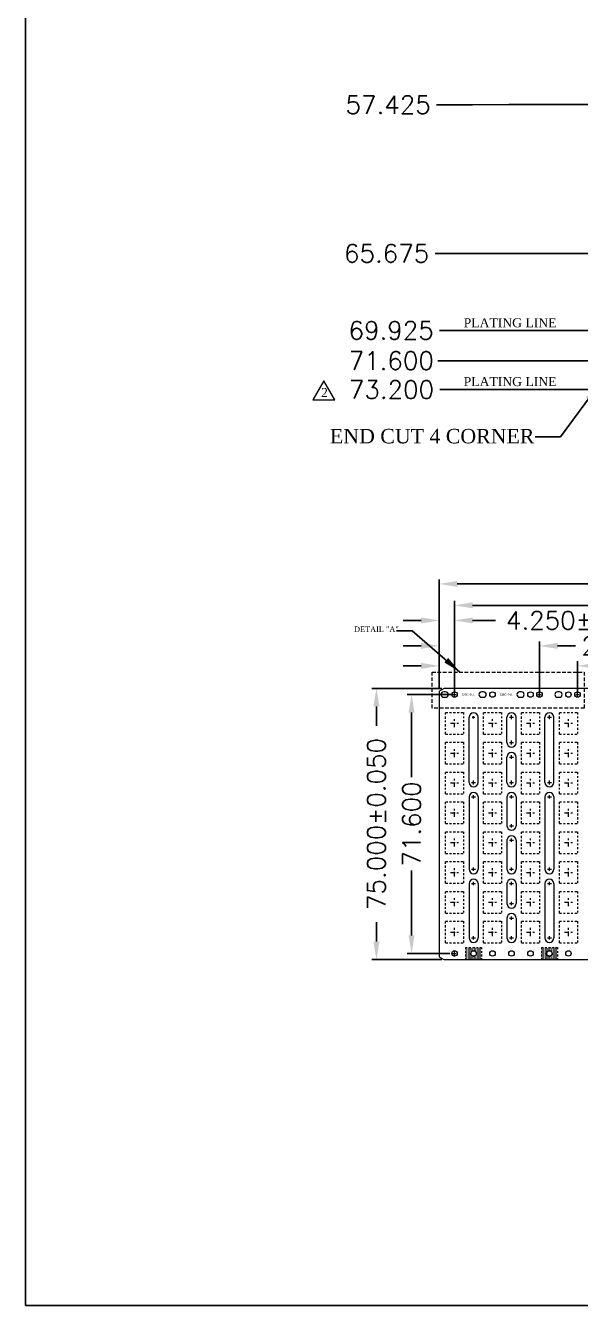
# Model space of a CAD drawing. Header units: inches. Extents: x -1651 to 1053, y -382 to 593.
# Drawn here: x -1650.7 to -1620, y 455.4 to 526.2 of the extents above; entities that cross this region are included whole.
import ezdxf

# ---------------------------------------------------------------- set-up
doc = ezdxf.new("R2010")
doc.units = ezdxf.units.IN
doc.header["$LTSCALE"] = 0.1
doc.header["$MEASUREMENT"] = 0
for name, pattern in [('ACANSTGL', [0.11811, 0.07874, -0.03937]), ('CENTER', [2, 1.25, -0.25, 0.25, -0.25]), ('DASHED2', [0.375, 0.25, -0.125]), ('HIDDEN', [0.375, 0.25, -0.125])]:
    doc.linetypes.add(name, pattern=pattern)
for name, color, linetype in [('1', 7, 'Continuous'), ('3D', 4, 'Continuous'), ('LINE', 7, 'Continuous')]:
    doc.layers.add(name, color=color, linetype=linetype)
doc.layers.add('1D', color=4, linetype='Continuous', lineweight=9)
doc.layers.add('P-L', color=7, linetype='HIDDEN', lineweight=13)
doc.styles.add('ROMANS2', font='romantic.ttf')
doc.styles.add('TEXT-1', font='simplex.shx')
doc.dimstyles.new('DM-1-1', dxfattribs={"dimtxt": 1, "dimasz": 1, "dimexe": 0.25, "dimexo": 0.1, "dimgap": 0.2, "dimtad": 0, "dimdec": 3, "dimzin": 0, "dimdsep": 46, "dimtxsty": 'TEXT-1', "dimcen": 0.09, "dimclrd": 256, "dimclre": 256, "dimclrt": 256, "dimadec": 0, "dimazin": 0, "dimtfac": 1, "dimtdec": 3, "dimtofl": 0, "dimtmove": 0, "dimatfit": 0, "dimfxl": 1, "dimtolj": 1, "dimtzin": 0, "dimarcsym": 0})
doc.dimstyles.new('複本 DM-1-5', dxfattribs={"dimtxt": 1, "dimasz": 1, "dimexe": 0.25, "dimexo": 0.1, "dimgap": 0.2, "dimtad": 0, "dimdec": 3, "dimlfac": 5, "dimzin": 0, "dimdsep": 46, "dimtxsty": 'TEXT-1', "dimcen": 0.09, "dimclrd": 256, "dimclre": 256, "dimclrt": 256, "dimadec": 0, "dimazin": 0, "dimtfac": 1, "dimtdec": 3, "dimtofl": 0, "dimtmove": 0, "dimatfit": 0, "dimfxl": 1, "dimtolj": 1, "dimtzin": 0, "dimarcsym": 0})

# ---------------------------------------------------------------- blocks, each defined once
blk = doc.blocks.new('*D73')
at = {"layer": '1D', "lineweight": -2, "transparency": 16777216}
blk.add_line((-1615.99, 507.632), (-1627.848, 507.632), dxfattribs=at)
at = {"layer": 'Defpoints', "color": 0, "transparency": 16777216}
for p in [(-1615.334, 579.232), (-1627.848, 507.632), (-1615.89, 507.632)]:
    blk.add_point(p, dxfattribs=at)
at = {"layer": '1D', "transparency": 16777216, "insert": (-1630.429, 507.632), "char_height": 1, "attachment_point": 5, "style": 'TEXT-1'}
blk.add_mtext('\\A1;71.600', dxfattribs=at)
blk = doc.blocks.new('*D54')
at = {"layer": '1D', "lineweight": -2, "transparency": 16777216}
for p, q in [((-1625.928, 521.79), (-1627.928, 521.79)), ((-1623.928, 521.807), (-1625.928, 521.79)), ((-1616.547, 521.807), (-1623.928, 521.807))]:
    blk.add_line(p, q, dxfattribs=at)
at = {"layer": 'Defpoints', "color": 0, "transparency": 16777216}
for p in [(-1615.334, 579.232), (-1627.928, 521.79), (-1616.447, 521.807)]:
    blk.add_point(p, dxfattribs=at)
at = {"layer": '1D', "transparency": 16777216, "insert": (-1630.604, 521.79), "char_height": 1, "attachment_point": 5, "style": 'TEXT-1'}
blk.add_mtext('\\A1;57.425', dxfattribs=at)
blk = doc.blocks.new('*D55')
at = {"layer": '1D', "lineweight": -2, "transparency": 16777216}
for p, q in [((-1626.011, 513.566), (-1628.011, 513.566)), ((-1624.011, 513.557), (-1626.011, 513.566)), ((-1616.547, 513.557), (-1624.011, 513.557))]:
    blk.add_line(p, q, dxfattribs=at)
at = {"layer": 'Defpoints', "color": 0, "transparency": 16777216}
for p in [(-1615.334, 579.232), (-1628.011, 513.566), (-1616.447, 513.557)]:
    blk.add_point(p, dxfattribs=at)
at = {"layer": '1D', "transparency": 16777216, "insert": (-1630.687, 513.566), "char_height": 1, "attachment_point": 5, "style": 'TEXT-1'}
blk.add_mtext('\\A1;65.675', dxfattribs=at)
blk = doc.blocks.new('*D58')
at = {"layer": '1D', "lineweight": -2, "transparency": 16777216}
for p, q in [((-1627.625, 489.507), (-1631.504, 489.507)), ((-1631.254, 488.507), (-1631.254, 487.445)), ((-1631.254, 475.507), (-1631.254, 476.569)), ((-1627.625, 474.507), (-1631.504, 474.507))]:
    blk.add_line(p, q, dxfattribs=at)
at = {"layer": '1D', "transparency": 16777216}
for points in [[(-1631.42, 488.507), (-1631.087, 488.507), (-1631.254, 489.507)], [(-1631.42, 475.507), (-1631.087, 475.507), (-1631.254, 474.507)]]:
    blk.add_solid(points, dxfattribs=at)
at = {"layer": 'Defpoints', "color": 0, "transparency": 16777216}
for p in [(-1627.525, 489.507), (-1631.254, 474.507), (-1627.525, 474.507)]:
    blk.add_point(p, dxfattribs=at)
at = {"layer": '1D', "transparency": 16777216, "insert": (-1631.254, 482.007), "char_height": 1, "attachment_point": 5, "rotation": 90, "style": 'TEXT-1'}
blk.add_mtext('\\A1;75.000%%p0.050', dxfattribs=at)
blk = doc.blocks.new('*D59')
at = {"layer": '1D', "lineweight": -2, "transparency": 16777216}
for p, q in [((-1627.028, 489.167), (-1629.558, 489.167)), ((-1629.308, 488.167), (-1629.308, 484.588)), ((-1629.308, 475.847), (-1629.308, 479.426)), ((-1627.195, 474.847), (-1629.558, 474.847))]:
    blk.add_line(p, q, dxfattribs=at)
at = {"layer": '1D', "transparency": 16777216}
for points in [[(-1629.475, 488.167), (-1629.142, 488.167), (-1629.308, 489.167)], [(-1629.475, 475.847), (-1629.142, 475.847), (-1629.308, 474.847)]]:
    blk.add_solid(points, dxfattribs=at)
at = {"layer": 'Defpoints', "color": 0, "transparency": 16777216}
for p in [(-1626.928, 489.167), (-1629.308, 474.847), (-1627.095, 474.847)]:
    blk.add_point(p, dxfattribs=at)
at = {"layer": '1D', "transparency": 16777216, "insert": (-1629.308, 482.007), "char_height": 1, "attachment_point": 5, "rotation": 90, "style": 'TEXT-1'}
blk.add_mtext('\\A1;71.600', dxfattribs=at)
blk = doc.blocks.new('*D60')
at = {"layer": '1D', "lineweight": -2, "transparency": 16777216}
for p, q in [((-1627.778, 489.461), (-1627.778, 495.534)), ((-1577.778, 489.461), (-1577.778, 495.534)), ((-1626.778, 495.284), (-1610.337, 495.284)), ((-1578.778, 495.284), (-1598.699, 495.284))]:
    blk.add_line(p, q, dxfattribs=at)
at = {"layer": '1D', "transparency": 16777216}
for points in [[(-1626.778, 495.451), (-1626.778, 495.118), (-1627.778, 495.284)], [(-1578.778, 495.451), (-1578.778, 495.118), (-1577.778, 495.284)]]:
    blk.add_solid(points, dxfattribs=at)
at = {"layer": 'Defpoints', "color": 0, "transparency": 16777216}
for p in [(-1577.778, 495.284), (-1627.778, 489.361), (-1577.778, 489.361)]:
    blk.add_point(p, dxfattribs=at)
at = {"layer": '1D', "transparency": 16777216, "insert": (-1604.518, 495.284), "char_height": 1, "attachment_point": 5, "style": 'TEXT-1'}
blk.add_mtext('\\A1;250.000%%p0.100', dxfattribs=at)
blk = doc.blocks.new('*D61')
at = {"layer": '1D', "lineweight": -2, "transparency": 16777216}
for p, q in [((-1626.928, 489.267), (-1626.928, 494.351)), ((-1625.928, 494.101), (-1610.231, 494.101)), ((-1579.628, 494.101), (-1598.593, 494.101)), ((-1578.628, 489.267), (-1578.628, 494.351))]:
    blk.add_line(p, q, dxfattribs=at)
at = {"layer": '1D', "transparency": 16777216}
for points in [[(-1625.928, 494.268), (-1625.928, 493.934), (-1626.928, 494.101)], [(-1579.628, 494.268), (-1579.628, 493.934), (-1578.628, 494.101)]]:
    blk.add_solid(points, dxfattribs=at)
at = {"layer": 'Defpoints', "color": 0, "transparency": 16777216}
for p in [(-1578.628, 494.101), (-1626.928, 489.167), (-1578.628, 489.167)]:
    blk.add_point(p, dxfattribs=at)
at = {"layer": '1D', "transparency": 16777216, "insert": (-1604.412, 494.101), "char_height": 1, "attachment_point": 5, "style": 'TEXT-1'}
blk.add_mtext('\\A1;241.500%%p0.050', dxfattribs=at)
blk = doc.blocks.new('*D63')
at = {"layer": '1D', "lineweight": -2, "transparency": 16777216}
for p, q in [((-1627.778, 489.461), (-1627.778, 493.516)), ((-1626.928, 489.267), (-1626.928, 493.516)), ((-1628.778, 493.266), (-1629.778, 493.266)), ((-1625.928, 493.266), (-1624.668, 493.266))]:
    blk.add_line(p, q, dxfattribs=at)
at = {"layer": '1D', "transparency": 16777216}
for points in [[(-1628.778, 493.432), (-1628.778, 493.099), (-1627.778, 493.266)], [(-1625.928, 493.432), (-1625.928, 493.099), (-1626.928, 493.266)]]:
    blk.add_solid(points, dxfattribs=at)
at = {"layer": 'Defpoints', "color": 0, "transparency": 16777216}
for p in [(-1627.778, 493.266), (-1627.778, 489.361), (-1626.928, 489.167)]:
    blk.add_point(p, dxfattribs=at)
at = {"layer": '1D', "transparency": 16777216, "insert": (-1620.183, 493.266), "char_height": 1, "attachment_point": 5, "style": 'TEXT-1'}
blk.add_mtext('\\A1;4.250%%p0.05', dxfattribs=at)
blk = doc.blocks.new('*D117')
at = {"layer": '1D', "lineweight": -2, "transparency": 16777216}
blk.add_line((-1612.409, 509.307), (-1627.762, 509.307), dxfattribs=at)
at = {"layer": 'Defpoints', "color": 0, "transparency": 16777216}
for p in [(-1615.334, 579.232), (-1627.762, 509.307), (-1612.309, 509.307)]:
    blk.add_point(p, dxfattribs=at)
at = {"layer": '1D', "transparency": 16777216, "insert": (-1630.438, 509.307), "char_height": 1, "attachment_point": 5, "style": 'TEXT-1'}
blk.add_mtext('\\A1;69.925', dxfattribs=at)
blk = doc.blocks.new('*D149')
at = {"layer": '1D', "lineweight": -2, "transparency": 16777216}
blk.add_line((-1612.409, 506.032), (-1627.744, 506.032), dxfattribs=at)
at = {"layer": 'Defpoints', "color": 0, "transparency": 16777216}
for p in [(-1615.334, 579.232), (-1627.744, 506.032), (-1612.309, 506.032)]:
    blk.add_point(p, dxfattribs=at)
at = {"layer": '1D', "transparency": 16777216, "insert": (-1630.42, 506.032), "char_height": 1, "attachment_point": 5, "style": 'TEXT-1'}
blk.add_mtext('\\A1;73.200', dxfattribs=at)
blk = doc.blocks.new('*D150')
at = {"layer": '1D', "lineweight": -2, "transparency": 16777216}
for p, q in [((-1627.778, 489.461), (-1627.778, 492.109)), ((-1622.228, 489.267), (-1622.228, 492.109)), ((-1628.778, 491.859), (-1629.778, 491.859)), ((-1621.228, 491.859), (-1620.228, 491.859))]:
    blk.add_line(p, q, dxfattribs=at)
at = {"layer": '1D', "transparency": 16777216}
for points in [[(-1628.778, 492.025), (-1628.778, 491.692), (-1627.778, 491.859)], [(-1621.228, 492.025), (-1621.228, 491.692), (-1622.228, 491.859)]]:
    blk.add_solid(points, dxfattribs=at)
at = {"layer": 'Defpoints', "color": 0, "transparency": 16777216}
for p in [(-1622.228, 491.859), (-1627.778, 489.361), (-1622.228, 489.167)]:
    blk.add_point(p, dxfattribs=at)
at = {"layer": '1D', "transparency": 16777216, "insert": (-1617.552, 491.859), "char_height": 1, "attachment_point": 5, "style": 'TEXT-1'}
blk.add_mtext('\\A1;27.750', dxfattribs=at)
blk = doc.blocks.new('*D151')
at = {"layer": '1D', "lineweight": -2, "transparency": 16777216}
for p, q in [((-1628.778, 490.754), (-1629.778, 490.754)), ((-1627.778, 489.461), (-1627.778, 491.004)), ((-1620.128, 489.267), (-1620.128, 491.004)), ((-1619.128, 490.754), (-1618.128, 490.754))]:
    blk.add_line(p, q, dxfattribs=at)
at = {"layer": '1D', "transparency": 16777216}
for points in [[(-1628.778, 490.921), (-1628.778, 490.587), (-1627.778, 490.754)], [(-1619.128, 490.921), (-1619.128, 490.587), (-1620.128, 490.754)]]:
    blk.add_solid(points, dxfattribs=at)
at = {"layer": 'Defpoints', "color": 0, "transparency": 16777216}
for p in [(-1620.128, 490.754), (-1627.778, 489.361), (-1620.128, 489.167)]:
    blk.add_point(p, dxfattribs=at)
at = {"layer": '1D', "transparency": 16777216, "insert": (-1615.452, 490.754), "char_height": 1, "attachment_point": 5, "style": 'TEXT-1'}
blk.add_mtext('\\A1;38.250', dxfattribs=at)

msp = doc.modelspace()

# ---------------------------------------------------------------- hatches: boundary and pattern name
at = {"layer": '1D'}
h = msp.add_hatch(dxfattribs=at)
h.set_pattern_fill('DOTS', color=0, angle=90, style=0)
h.set_pattern_definition([(90, (-3705.42106, 800.152306), (-0.0625, 0.03125), [0, -0.0625])])
h.paths.add_polyline_path([(-1626.32305, 475.18222), (-1626.32305, 474.52722), (-1625.43305, 474.52722), (-1625.43305, 475.18222)])
edge = h.paths.add_edge_path(flags=16)
edge.add_arc((-1625.87805, 474.84722), 0.1624, 0, 360)
h = msp.add_hatch(dxfattribs=at)
h.set_pattern_fill('DOTS', color=0, angle=90, style=0)
h.set_pattern_definition([(90, (-3701.22106, 800.152306), (-0.0625, 0.03125), [0, -0.0625])])
h.paths.add_polyline_path([(-1622.12305, 475.18222), (-1622.12305, 474.52722), (-1621.23305, 474.52722), (-1621.23305, 475.18222)])
edge = h.paths.add_edge_path(flags=16)
edge.add_arc((-1621.67805, 474.84722), 0.1624, 0, 360)

# ---------------------------------------------------------------- linework, layer by layer
at = {"lineweight": 9}
for p, q in [((-1627.77805, 489.3609), (-1627.52465, 489.50722)), ((-1627.77805, 489.3609), (-1627.77805, 474.65354)), ((-1578.03145, 489.50722), (-1627.52465, 489.50722)), ((-1627.77805, 474.65354), (-1627.52465, 474.50722)), ((-1627.52465, 474.50722), (-1578.03145, 474.50722))]:
    msp.add_line(p, q, dxfattribs=at)
at = {"layer": '1', "lineweight": 9}
for p, q in [((-1627.42805, 489.31962), (-1627.52805, 489.31962)), ((-1625.32805, 489.31962), (-1625.42805, 489.31962)), ((-1623.22805, 489.31962), (-1623.32805, 489.31962)), ((-1621.12805, 489.31962), (-1621.22805, 489.31962)), ((-1627.52805, 489.01482), (-1627.42805, 489.01482)), ((-1625.42805, 489.01482), (-1625.32805, 489.01482)), ((-1623.32805, 489.01482), (-1623.22805, 489.01482)), ((-1621.22805, 489.01482), (-1621.12805, 489.01482))]:
    msp.add_line(p, q, dxfattribs=at)
at = {"layer": '1', "lineweight": 9, "ltscale": 2}
for centre in [(-1626.92805, 489.16722), (-1624.82805, 489.16722), (-1622.72805, 489.16722), (-1620.62805, 489.16722)]:
    msp.add_circle(centre, 0.1524, dxfattribs=at)
at = {"layer": '1', "lineweight": 9}
for centre in [(-1626.92805, 474.84722), (-1625.87805, 474.84722), (-1624.82805, 474.84722), (-1623.77805, 474.84722), (-1622.72805, 474.84722), (-1621.67805, 474.84722), (-1620.62805, 474.84722)]:
    msp.add_circle(centre, 0.1524, dxfattribs=at)
for centre, start, end in [((-1627.52805, 489.16722), 90, 270), ((-1627.42805, 489.16722), 270, 90), ((-1625.42805, 489.16722), 90, 270), ((-1625.32805, 489.16722), 270, 90), ((-1623.32805, 489.16722), 90, 270), ((-1623.22805, 489.16722), 270, 90), ((-1621.22805, 489.16722), 90, 270), ((-1621.12805, 489.16722), 270, 90)]:
    msp.add_arc(centre, 0.1524, start, end, dxfattribs=at)
at = {"layer": '1D'}
for p, q in [((-1622.31805, 489.16722), (-1622.13805, 489.16722)), ((-1622.22805, 489.07722), (-1622.22805, 489.25722)), ((-1620.21805, 489.16722), (-1620.03805, 489.16722)), ((-1620.12805, 489.07722), (-1620.12805, 489.25722))]:
    msp.add_line(p, q, dxfattribs=at)
at = {"layer": '1D', "color": 0}
for p, q in [((-1626.12805, 484.30722), (-1626.12805, 487.90722)), ((-1625.62805, 484.30722), (-1625.62805, 487.90722)), ((-1624.02805, 486.50722), (-1624.02805, 487.90722)), ((-1623.52805, 486.50722), (-1623.52805, 487.90722)), ((-1621.92805, 484.30722), (-1621.92805, 487.90722)), ((-1621.42805, 484.30722), (-1621.42805, 487.90722)), ((-1624.02805, 484.30722), (-1624.02805, 485.70722)), ((-1623.52805, 484.30722), (-1623.52805, 485.70722)), ((-1626.12805, 483.50722), (-1626.12805, 479.50722)), ((-1625.62805, 483.50722), (-1625.62805, 479.50722)), ((-1624.02805, 483.50722), (-1624.02805, 481.90722)), ((-1623.52805, 483.50722), (-1623.52805, 481.90722)), ((-1621.92805, 483.50722), (-1621.92805, 479.50722)), ((-1621.42805, 483.50722), (-1621.42805, 479.50722)), ((-1624.02805, 481.10722), (-1624.02805, 479.50722)), ((-1623.52805, 481.10722), (-1623.52805, 479.50722)), ((-1626.12805, 478.70722), (-1626.12805, 475.70722)), ((-1625.62805, 478.70722), (-1625.62805, 475.70722)), ((-1624.02805, 478.70722), (-1624.02805, 477.60722)), ((-1623.52805, 478.70722), (-1623.52805, 477.60722)), ((-1621.92805, 478.70722), (-1621.92805, 475.70722)), ((-1621.42805, 478.70722), (-1621.42805, 475.70722)), ((-1624.02805, 476.80722), (-1624.02805, 475.70722)), ((-1623.52805, 476.80722), (-1623.52805, 475.70722))]:
    msp.add_line(p, q, dxfattribs=at)
at = {"layer": '1D', "linetype": 'ACANSTGL', "ltscale": 10}
for p, q in [((-1626.32305, 475.18222), (-1625.43305, 475.18222)), ((-1626.32305, 475.18222), (-1626.32305, 474.52722)), ((-1625.43305, 475.18222), (-1625.43305, 474.52722)), ((-1622.12305, 475.18222), (-1621.23305, 475.18222)), ((-1622.12305, 475.18222), (-1622.12305, 474.52722)), ((-1621.23305, 475.18222), (-1621.23305, 474.52722)), ((-1626.32305, 474.52722), (-1625.43305, 474.52722)), ((-1622.12305, 474.52722), (-1621.23305, 474.52722))]:
    msp.add_line(p, q, dxfattribs=at)
at = {"layer": '1D', "color": 0}
msp.add_lwpolyline([(-1633.56169, 505.4715), (-1634.16594, 506.51809), (-1634.77019, 505.4715)], close=True, dxfattribs=at)
at = {"layer": '1D', "color": 6, "linetype": 'DASHED2', "ltscale": 8}
msp.add_lwpolyline([(-1628.17272, 490.41156), (-1619.75003, 490.41156), (-1619.75003, 488.4176), (-1628.17272, 488.4176)], close=True, dxfattribs=at)
at = {"layer": '1D', "color": 0}
for centre in [(-1622.22805, 489.16722), (-1620.12805, 489.16722)]:
    msp.add_circle(centre, 0.1524, dxfattribs=at)
for centre, start, end in [((-1625.87805, 487.90722), 0, 180), ((-1623.77805, 487.90722), 0, 180), ((-1621.67805, 487.90722), 0, 180), ((-1623.77805, 486.50722), 180, 0), ((-1623.77805, 485.70722), 0, 180), ((-1625.87805, 484.30722), 180, 0), ((-1623.77805, 484.30722), 180, 0), ((-1621.67805, 484.30722), 180, 0), ((-1625.87805, 483.50722), 0, 180), ((-1623.77805, 483.50722), 0, 180), ((-1621.67805, 483.50722), 0, 180), ((-1623.77805, 481.90722), 180, 0), ((-1623.77805, 481.10722), 0, 180), ((-1625.87805, 479.50722), 180, 0), ((-1623.77805, 479.50722), 180, 0), ((-1621.67805, 479.50722), 180, 0), ((-1625.87805, 478.70722), 0, 180), ((-1623.77805, 478.70722), 0, 180), ((-1621.67805, 478.70722), 0, 180), ((-1623.77805, 477.60722), 180, 0), ((-1623.77805, 476.80722), 0, 180), ((-1625.87805, 475.70722), 180, 0), ((-1623.77805, 475.70722), 180, 0), ((-1621.67805, 475.70722), 180, 0)]:
    msp.add_arc(centre, 0.25, start, end, dxfattribs=at)
at = {"layer": '3D', "color": 1, "linetype": 'CENTER', "lineweight": 9, "ltscale": 2}
for p, q in [((-1627.09496, 489.16722), (-1626.76113, 489.16722)), ((-1626.92805, 489.00031), (-1626.92805, 489.33414)), ((-1626.92805, 487.35967), (-1626.92805, 487.80478)), ((-1624.82805, 487.35967), (-1624.82805, 487.80478)), ((-1622.72805, 487.35967), (-1622.72805, 487.80478)), ((-1620.62805, 487.35967), (-1620.62805, 487.80478)), ((-1627.1506, 487.58222), (-1626.70549, 487.58222)), ((-1625.0506, 487.58222), (-1624.60549, 487.58222)), ((-1622.9506, 487.58222), (-1622.50549, 487.58222)), ((-1620.8506, 487.58222), (-1620.40549, 487.58222)), ((-1627.1506, 485.93222), (-1626.70549, 485.93222)), ((-1626.92805, 485.70967), (-1626.92805, 486.15478)), ((-1625.0506, 485.93222), (-1624.60549, 485.93222)), ((-1624.82805, 485.70967), (-1624.82805, 486.15478)), ((-1622.9506, 485.93222), (-1622.50549, 485.93222)), ((-1622.72805, 485.70967), (-1622.72805, 486.15478)), ((-1620.8506, 485.93222), (-1620.40549, 485.93222)), ((-1620.62805, 485.70967), (-1620.62805, 486.15478)), ((-1627.1506, 484.28222), (-1626.70549, 484.28222)), ((-1626.92805, 484.05967), (-1626.92805, 484.50478)), ((-1625.0506, 484.28222), (-1624.60549, 484.28222)), ((-1624.82805, 484.05967), (-1624.82805, 484.50478)), ((-1622.9506, 484.28222), (-1622.50549, 484.28222)), ((-1622.72805, 484.05967), (-1622.72805, 484.50478)), ((-1620.8506, 484.28222), (-1620.40549, 484.28222)), ((-1620.62805, 484.05967), (-1620.62805, 484.50478)), ((-1626.92805, 482.40967), (-1626.92805, 482.85478)), ((-1624.82805, 482.40967), (-1624.82805, 482.85478)), ((-1622.72805, 482.40967), (-1622.72805, 482.85478)), ((-1620.62805, 482.40967), (-1620.62805, 482.85478)), ((-1627.1506, 482.63222), (-1626.70549, 482.63222)), ((-1625.0506, 482.63222), (-1624.60549, 482.63222)), ((-1622.9506, 482.63222), (-1622.50549, 482.63222)), ((-1620.8506, 482.63222), (-1620.40549, 482.63222)), ((-1627.1506, 480.98222), (-1626.70549, 480.98222)), ((-1626.92805, 480.75967), (-1626.92805, 481.20478)), ((-1625.0506, 480.98222), (-1624.60549, 480.98222)), ((-1624.82805, 480.75967), (-1624.82805, 481.20478)), ((-1622.9506, 480.98222), (-1622.50549, 480.98222)), ((-1622.72805, 480.75967), (-1622.72805, 481.20478)), ((-1620.8506, 480.98222), (-1620.40549, 480.98222)), ((-1620.62805, 480.75967), (-1620.62805, 481.20478)), ((-1627.1506, 479.33222), (-1626.70549, 479.33222)), ((-1626.92805, 479.10967), (-1626.92805, 479.55478)), ((-1625.0506, 479.33222), (-1624.60549, 479.33222)), ((-1624.82805, 479.10967), (-1624.82805, 479.55478)), ((-1622.9506, 479.33222), (-1622.50549, 479.33222)), ((-1622.72805, 479.10967), (-1622.72805, 479.55478)), ((-1620.8506, 479.33222), (-1620.40549, 479.33222)), ((-1620.62805, 479.10967), (-1620.62805, 479.55478)), ((-1626.92805, 477.45967), (-1626.92805, 477.90478)), ((-1624.82805, 477.45967), (-1624.82805, 477.90478)), ((-1622.72805, 477.45967), (-1622.72805, 477.90478)), ((-1620.62805, 477.45967), (-1620.62805, 477.90478)), ((-1627.1506, 477.68222), (-1626.70549, 477.68222)), ((-1625.0506, 477.68222), (-1624.60549, 477.68222)), ((-1622.9506, 477.68222), (-1622.50549, 477.68222)), ((-1620.8506, 477.68222), (-1620.40549, 477.68222)), ((-1627.1506, 476.03222), (-1626.70549, 476.03222)), ((-1626.92805, 475.80967), (-1626.92805, 476.25478)), ((-1622.9506, 476.03222), (-1622.50549, 476.03222)), ((-1622.72805, 475.80967), (-1622.72805, 476.25478)), ((-1620.8506, 476.03222), (-1620.40549, 476.03222)), ((-1620.62805, 475.80967), (-1620.62805, 476.25478)), ((-1626.92805, 474.68031), (-1626.92805, 475.01414)), ((-1627.09496, 474.84722), (-1626.76113, 474.84722))]:
    msp.add_line(p, q, dxfattribs=at)
at = {"layer": '3D', "color": 2, "linetype": 'CENTER', "lineweight": 9}
for p, q in [((-1627.42805, 486.98222), (-1627.42805, 488.18222)), ((-1627.42805, 488.18222), (-1626.42805, 488.18222)), ((-1626.42805, 488.18222), (-1626.42805, 486.98222)), ((-1625.32805, 486.98222), (-1625.32805, 488.18222)), ((-1625.32805, 488.18222), (-1624.32805, 488.18222)), ((-1624.32805, 488.18222), (-1624.32805, 486.98222)), ((-1623.22805, 486.98222), (-1623.22805, 488.18222)), ((-1623.22805, 488.18222), (-1622.22805, 488.18222)), ((-1622.22805, 488.18222), (-1622.22805, 486.98222)), ((-1621.12805, 486.98222), (-1621.12805, 488.18222)), ((-1621.12805, 488.18222), (-1620.12805, 488.18222)), ((-1620.12805, 488.18222), (-1620.12805, 486.98222)), ((-1627.42805, 486.98222), (-1626.42805, 486.98222)), ((-1627.42805, 485.33222), (-1627.42805, 486.53222)), ((-1627.42805, 486.53222), (-1626.42805, 486.53222)), ((-1626.42805, 486.53222), (-1626.42805, 485.33222)), ((-1625.32805, 486.98222), (-1624.32805, 486.98222)), ((-1625.32805, 485.33222), (-1625.32805, 486.53222)), ((-1625.32805, 486.53222), (-1624.32805, 486.53222)), ((-1624.32805, 486.53222), (-1624.32805, 485.33222)), ((-1623.22805, 486.98222), (-1622.22805, 486.98222)), ((-1623.22805, 485.33222), (-1623.22805, 486.53222)), ((-1623.22805, 486.53222), (-1622.22805, 486.53222)), ((-1622.22805, 486.53222), (-1622.22805, 485.33222)), ((-1621.12805, 486.98222), (-1620.12805, 486.98222)), ((-1621.12805, 485.33222), (-1621.12805, 486.53222)), ((-1621.12805, 486.53222), (-1620.12805, 486.53222)), ((-1620.12805, 486.53222), (-1620.12805, 485.33222)), ((-1627.42805, 485.33222), (-1626.42805, 485.33222)), ((-1625.32805, 485.33222), (-1624.32805, 485.33222)), ((-1623.22805, 485.33222), (-1622.22805, 485.33222)), ((-1621.12805, 485.33222), (-1620.12805, 485.33222)), ((-1627.42805, 483.68222), (-1627.42805, 484.88222)), ((-1627.42805, 484.88222), (-1626.42805, 484.88222)), ((-1626.42805, 484.88222), (-1626.42805, 483.68222)), ((-1625.32805, 483.68222), (-1625.32805, 484.88222)), ((-1625.32805, 484.88222), (-1624.32805, 484.88222)), ((-1624.32805, 484.88222), (-1624.32805, 483.68222)), ((-1623.22805, 483.68222), (-1623.22805, 484.88222)), ((-1623.22805, 484.88222), (-1622.22805, 484.88222)), ((-1622.22805, 484.88222), (-1622.22805, 483.68222)), ((-1621.12805, 483.68222), (-1621.12805, 484.88222)), ((-1621.12805, 484.88222), (-1620.12805, 484.88222)), ((-1620.12805, 484.88222), (-1620.12805, 483.68222)), ((-1627.42805, 483.68222), (-1626.42805, 483.68222)), ((-1625.32805, 483.68222), (-1624.32805, 483.68222)), ((-1623.22805, 483.68222), (-1622.22805, 483.68222)), ((-1621.12805, 483.68222), (-1620.12805, 483.68222)), ((-1627.42805, 482.03222), (-1627.42805, 483.23222)), ((-1627.42805, 483.23222), (-1626.42805, 483.23222)), ((-1626.42805, 483.23222), (-1626.42805, 482.03222)), ((-1625.32805, 482.03222), (-1625.32805, 483.23222)), ((-1625.32805, 483.23222), (-1624.32805, 483.23222)), ((-1624.32805, 483.23222), (-1624.32805, 482.03222)), ((-1623.22805, 482.03222), (-1623.22805, 483.23222)), ((-1623.22805, 483.23222), (-1622.22805, 483.23222)), ((-1622.22805, 483.23222), (-1622.22805, 482.03222)), ((-1621.12805, 482.03222), (-1621.12805, 483.23222)), ((-1621.12805, 483.23222), (-1620.12805, 483.23222)), ((-1620.12805, 483.23222), (-1620.12805, 482.03222)), ((-1627.42805, 482.03222), (-1626.42805, 482.03222)), ((-1627.42805, 480.38222), (-1627.42805, 481.58222)), ((-1627.42805, 481.58222), (-1626.42805, 481.58222)), ((-1626.42805, 481.58222), (-1626.42805, 480.38222)), ((-1625.32805, 482.03222), (-1624.32805, 482.03222)), ((-1625.32805, 480.38222), (-1625.32805, 481.58222)), ((-1625.32805, 481.58222), (-1624.32805, 481.58222)), ((-1624.32805, 481.58222), (-1624.32805, 480.38222)), ((-1623.22805, 482.03222), (-1622.22805, 482.03222)), ((-1623.22805, 480.38222), (-1623.22805, 481.58222)), ((-1623.22805, 481.58222), (-1622.22805, 481.58222)), ((-1622.22805, 481.58222), (-1622.22805, 480.38222)), ((-1621.12805, 482.03222), (-1620.12805, 482.03222)), ((-1621.12805, 480.38222), (-1621.12805, 481.58222)), ((-1621.12805, 481.58222), (-1620.12805, 481.58222)), ((-1620.12805, 481.58222), (-1620.12805, 480.38222)), ((-1627.42805, 480.38222), (-1626.42805, 480.38222)), ((-1627.42805, 478.73222), (-1627.42805, 479.93222)), ((-1627.42805, 479.93222), (-1626.42805, 479.93222)), ((-1626.42805, 479.93222), (-1626.42805, 478.73222)), ((-1625.32805, 480.38222), (-1624.32805, 480.38222)), ((-1625.32805, 478.73222), (-1625.32805, 479.93222)), ((-1625.32805, 479.93222), (-1624.32805, 479.93222)), ((-1624.32805, 479.93222), (-1624.32805, 478.73222)), ((-1623.22805, 480.38222), (-1622.22805, 480.38222)), ((-1623.22805, 478.73222), (-1623.22805, 479.93222)), ((-1623.22805, 479.93222), (-1622.22805, 479.93222)), ((-1622.22805, 479.93222), (-1622.22805, 478.73222)), ((-1621.12805, 480.38222), (-1620.12805, 480.38222)), ((-1621.12805, 478.73222), (-1621.12805, 479.93222)), ((-1621.12805, 479.93222), (-1620.12805, 479.93222)), ((-1620.12805, 479.93222), (-1620.12805, 478.73222)), ((-1627.42805, 478.73222), (-1626.42805, 478.73222)), ((-1625.32805, 478.73222), (-1624.32805, 478.73222)), ((-1623.22805, 478.73222), (-1622.22805, 478.73222)), ((-1621.12805, 478.73222), (-1620.12805, 478.73222)), ((-1627.42805, 477.08222), (-1627.42805, 478.28222)), ((-1627.42805, 478.28222), (-1626.42805, 478.28222)), ((-1626.42805, 478.28222), (-1626.42805, 477.08222)), ((-1625.32805, 477.08222), (-1625.32805, 478.28222)), ((-1625.32805, 478.28222), (-1624.32805, 478.28222)), ((-1624.32805, 478.28222), (-1624.32805, 477.08222)), ((-1623.22805, 477.08222), (-1623.22805, 478.28222)), ((-1623.22805, 478.28222), (-1622.22805, 478.28222)), ((-1622.22805, 478.28222), (-1622.22805, 477.08222)), ((-1621.12805, 477.08222), (-1621.12805, 478.28222)), ((-1621.12805, 478.28222), (-1620.12805, 478.28222)), ((-1620.12805, 478.28222), (-1620.12805, 477.08222)), ((-1627.42805, 477.08222), (-1626.42805, 477.08222)), ((-1627.42805, 475.43222), (-1627.42805, 476.63222)), ((-1627.42805, 476.63222), (-1626.42805, 476.63222)), ((-1626.42805, 476.63222), (-1626.42805, 475.43222)), ((-1625.32805, 477.08222), (-1624.32805, 477.08222)), ((-1625.32805, 475.43222), (-1625.32805, 476.63222)), ((-1625.32805, 476.63222), (-1624.32805, 476.63222)), ((-1624.32805, 476.63222), (-1624.32805, 475.43222)), ((-1623.22805, 477.08222), (-1622.22805, 477.08222)), ((-1623.22805, 475.43222), (-1623.22805, 476.63222)), ((-1623.22805, 476.63222), (-1622.22805, 476.63222)), ((-1622.22805, 476.63222), (-1622.22805, 475.43222)), ((-1621.12805, 477.08222), (-1620.12805, 477.08222)), ((-1621.12805, 475.43222), (-1621.12805, 476.63222)), ((-1621.12805, 476.63222), (-1620.12805, 476.63222)), ((-1620.12805, 476.63222), (-1620.12805, 475.43222)), ((-1627.42805, 475.43222), (-1626.42805, 475.43222)), ((-1625.32805, 475.43222), (-1624.32805, 475.43222)), ((-1623.22805, 475.43222), (-1622.22805, 475.43222)), ((-1621.12805, 475.43222), (-1620.12805, 475.43222))]:
    msp.add_line(p, q, dxfattribs=at)
at = {"layer": '3D', "color": 1, "linetype": 'CENTER', "lineweight": 5, "ltscale": 2}
for p, q in [((-1625.94931, 487.90722), (-1625.8068, 487.90722)), ((-1625.87805, 487.84044), (-1625.87805, 487.974)), ((-1623.88933, 487.90722), (-1623.66677, 487.90722)), ((-1623.84931, 487.90722), (-1623.7068, 487.90722)), ((-1623.77805, 487.79595), (-1623.77805, 488.0185)), ((-1623.77805, 487.84044), (-1623.77805, 487.974)), ((-1621.78933, 487.90722), (-1621.56677, 487.90722)), ((-1621.74931, 487.90722), (-1621.6068, 487.90722)), ((-1621.67805, 487.79595), (-1621.67805, 488.0185)), ((-1621.67805, 487.84044), (-1621.67805, 487.974)), ((-1623.88933, 486.50722), (-1623.66677, 486.50722)), ((-1623.77805, 486.39595), (-1623.77805, 486.6185)), ((-1623.77805, 486.39595), (-1623.77805, 486.6185)), ((-1623.88933, 485.70722), (-1623.66677, 485.70722)), ((-1623.77805, 485.60217), (-1623.77805, 485.81227)), ((-1625.98933, 484.30722), (-1625.76677, 484.30722)), ((-1625.87805, 484.19595), (-1625.87805, 484.4185)), ((-1625.87805, 484.19595), (-1625.87805, 484.4185)), ((-1623.88933, 484.30722), (-1623.66677, 484.30722)), ((-1623.77805, 484.19595), (-1623.77805, 484.4185)), ((-1623.77805, 484.19595), (-1623.77805, 484.4185)), ((-1621.78933, 484.30722), (-1621.56677, 484.30722)), ((-1621.67805, 484.19595), (-1621.67805, 484.4185)), ((-1621.67805, 484.19595), (-1621.67805, 484.4185)), ((-1625.98933, 483.50722), (-1625.76677, 483.50722)), ((-1625.87805, 483.41484), (-1625.87805, 483.59961)), ((-1623.88933, 483.50722), (-1623.66677, 483.50722)), ((-1623.77805, 483.41484), (-1623.77805, 483.59961)), ((-1621.78933, 483.50722), (-1621.56677, 483.50722)), ((-1621.67805, 483.41484), (-1621.67805, 483.59961)), ((-1623.88933, 481.90722), (-1623.66677, 481.90722)), ((-1623.77805, 481.81961), (-1623.77805, 481.99484)), ((-1623.88933, 481.10722), (-1623.66677, 481.10722)), ((-1623.77805, 481.01484), (-1623.77805, 481.19961)), ((-1625.98933, 479.50722), (-1625.76677, 479.50722)), ((-1625.87805, 479.41961), (-1625.87805, 479.59484)), ((-1623.88933, 479.50722), (-1623.66677, 479.50722)), ((-1623.77805, 479.41961), (-1623.77805, 479.59484)), ((-1621.78933, 479.50722), (-1621.56677, 479.50722)), ((-1621.67805, 479.41961), (-1621.67805, 479.59484)), ((-1625.98933, 478.70722), (-1625.76677, 478.70722)), ((-1625.87805, 478.61484), (-1625.87805, 478.79961)), ((-1623.88933, 478.70722), (-1623.66677, 478.70722)), ((-1623.77805, 478.61484), (-1623.77805, 478.79961)), ((-1621.78933, 478.70722), (-1621.56677, 478.70722)), ((-1621.67805, 478.61484), (-1621.67805, 478.79961)), ((-1623.88933, 477.60722), (-1623.66677, 477.60722)), ((-1623.77805, 477.51961), (-1623.77805, 477.69484)), ((-1623.88933, 476.80722), (-1623.66677, 476.80722)), ((-1623.77805, 476.71484), (-1623.77805, 476.89961)), ((-1625.98933, 475.70722), (-1625.76677, 475.70722)), ((-1625.87805, 475.61961), (-1625.87805, 475.79484)), ((-1625.0506, 476.03222), (-1624.60549, 476.03222)), ((-1624.82805, 475.80967), (-1624.82805, 476.25478)), ((-1623.88933, 475.70722), (-1623.66677, 475.70722)), ((-1623.77805, 475.61961), (-1623.77805, 475.79484)), ((-1621.78933, 475.70722), (-1621.56677, 475.70722)), ((-1621.67805, 475.61961), (-1621.67805, 475.79484))]:
    msp.add_line(p, q, dxfattribs=at)
at = {"layer": 'LINE'}
msp.add_lwpolyline([(-1650.6645, 593.26031), (-1650.6645, 455.38031), (-1552.7445, 455.38031), (-1552.7445, 593.26031)], close=True, dxfattribs=at)
at = {"layer": 'P-L', "color": 4, "ltscale": 4}
for centre in [(-1625.87805, 474.84722), (-1621.67805, 474.84722)]:
    msp.add_circle(centre, 0.1624, dxfattribs=at)

# ---------------------------------------------------------------- texts
at = {"layer": '1D', "char_height": 0.5, "attachment_point": 1, "style": 'ROMANS2'}
for insert in [(-1626.42583, 509.97981), (-1626.42583, 506.72776)]:
    msp.add_mtext_dynamic_manual_height_columns('PLATING LINE', width=5.6120983, gutter_width=15, heights=[0], dxfattribs=dict(at, insert=insert))
at = {"layer": '1D', "color": 0, "attachment_point": 1, "style": 'ROMANS2'}
for s, width, insert, char_height in [('2', 0.0472683, (-1634.31731, 506.12216), 0.5), ('DSC-011', 0.4462902, (-1626.50438, 489.22833), 0.12), ('DSC-011', 0.4462902, (-1624.40438, 489.22833), 0.12)]:
    msp.add_mtext_dynamic_manual_height_columns(s, width=width, gutter_width=15, heights=[0], dxfattribs=dict(at, insert=insert, char_height=char_height))
at = {"layer": '1D', "insert": (-1628.1669, 503.45372), "char_height": 0.8, "attachment_point": 5, "style": 'TEXT-1'}
msp.add_mtext('\\A1;{\\fRomantic|b0|i0|c2|p2;END CUT 4 CORNER}', dxfattribs=at)
at = {"layer": '1D', "color": 6, "insert": (-1632.49115, 492.93202), "char_height": 0.3, "attachment_point": 1, "style": 'ROMANS2'}
msp.add_mtext_dynamic_manual_height_columns('DETAIL "A"', width=3.0311558, gutter_width=15, heights=[0], dxfattribs=at)

# ---------------------------------------------------------------- dimensions: what is measured, and where the dimension line sits
at = {"layer": '1D'}
for feature_location, offset, picture, middle in [((-1616.44652, 513.55701), (-11.56442, 0.00862), '*D55', (-1630.68713, 513.56563)), ((-1616.44652, 521.80701), (-11.48131, -0.01692), '*D54', (-1630.60402, 521.79009)), ((-1615.89013, 507.63201), (-11.95745, 0), '*D73', (-1630.42854, 507.63201)), ((-1612.30875, 506.03201), (-15.43498, 0), '*D149', (-1630.41992, 506.03201)), ((-1612.30875, 509.30701), (-15.45312, 0), '*D117', (-1630.43806, 509.30701))]:
    dim = msp.add_ordinate_dim(feature_location=feature_location, offset=offset, dtype=0, origin=(-1615.33375, 579.23201), dimstyle='DM-1-1', dxfattribs=at)
    dim.commit()
    dim.dimension.update_dxf_attribs({"geometry": picture, "text_midpoint": middle})
for base, p1, p2, text, picture, middle in [((-1577.77805, 495.28449), (-1627.77805, 489.3609), (-1577.77805, 489.3609), '<>%%p0.100', '*D60', (-1604.51799, 495.28449)), ((-1578.62805, 494.10096), (-1626.92805, 489.16722), (-1578.62805, 489.16722), '<>%%p0.050', '*D61', (-1604.41217, 494.10096)), ((-1627.77805, 493.26552), (-1626.92805, 489.16722), (-1627.77805, 489.3609), '<>%%p0.05', '*D63', (-1620.18261, 493.26552))]:
    dim = msp.add_linear_dim(base=base, p1=p1, p2=p2, text=text, dimstyle='複本 DM-1-5', dxfattribs=at)
    dim.commit()
    dim.dimension.update_dxf_attribs({"geometry": picture, "text_midpoint": middle, "dimtype": 160})
dim = msp.add_linear_dim(base=(-1622.22805, 491.85854), p1=(-1627.77805, 489.3609), p2=(-1622.22805, 489.16722), dimstyle='複本 DM-1-5', dxfattribs=at)
dim.commit()
dim.dimension.update_dxf_attribs({"geometry": '*D150', "text_midpoint": (-1617.55185, 491.85854)})
dim = msp.add_linear_dim(base=(-1620.12805, 490.75397), p1=(-1627.77805, 489.3609), p2=(-1620.12805, 489.16722), dimstyle='複本 DM-1-5', dxfattribs=at)
dim.commit()
dim.dimension.update_dxf_attribs({"geometry": '*D151', "text_midpoint": (-1615.45185, 490.75397), "dimtype": 160})
dim = msp.add_linear_dim(base=(-1631.25376, 474.50722), p1=(-1627.52465, 489.50722), p2=(-1627.52465, 474.50722), angle=90, text='<>%%p0.050', dimstyle='複本 DM-1-5', dxfattribs=at)
dim.commit()
dim.dimension.update_dxf_attribs({"geometry": '*D58', "text_midpoint": (-1631.25376, 482.00722)})
dim = msp.add_linear_dim(base=(-1629.30844, 474.84722), p1=(-1626.92805, 489.16722), p2=(-1627.09496, 474.84722), angle=90, dimstyle='複本 DM-1-5', dxfattribs=at)
dim.commit()
dim.dimension.update_dxf_attribs({"geometry": '*D59', "text_midpoint": (-1629.30844, 482.00722)})

# ---------------------------------------------------------------- leaders
msp.add_leader([(-1618.95025, 506.29781), (-1621.07624, 503.4148), (-1622.46648, 503.4148)], dimstyle='DM-1-1', override={"dimgap": 0.2, "dimtad": 0}, dxfattribs=at)
at = {"layer": '1D', "color": 6}
msp.add_leader([(-1626.63292, 490.41156), (-1629.273, 492.69631), (-1630.1453, 492.69631)], dimstyle='DM-1-1', override={"dimgap": 0.2, "dimtad": 0, "dimclrd": 6}, dxfattribs=at)

doc.saveas('drawing.dxf')
